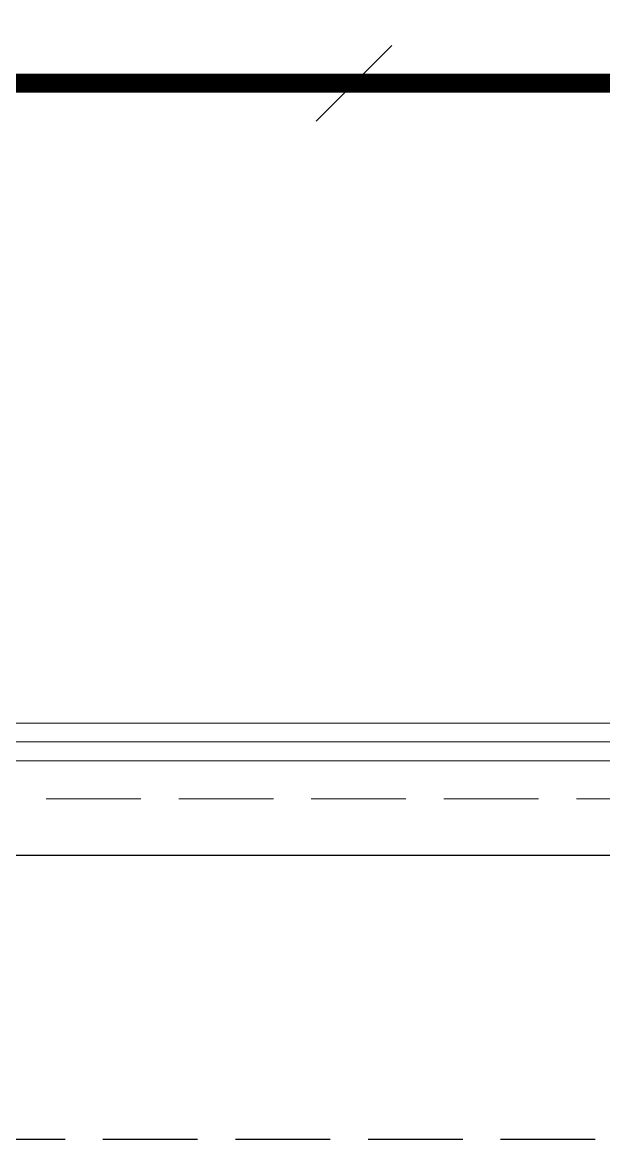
# Model space of a CAD drawing. Extents: x 3774419 to 4775970, y -926964 to 2266.
# Drawn here: x 3946507 to 3948042, y -776872 to -773922 of the extents above; entities that cross this region are included whole.
import ezdxf

# ---------------------------------------------------------------- set-up
doc = ezdxf.new("R2010")
doc.units = 0
doc.header["$LTSCALE"] = 1000
doc.header["$MEASUREMENT"] = 0
doc.linetypes.add('CENTER2', pattern=[1.125, 0.75, -0.125, 0.125, -0.125])
doc.linetypes.add('DASH', pattern=[0.35, 0.25, -0.1])
doc.layers.get('0').update_dxf_attribs({"linetype": 'CONTINUOUS'})
for name, color, linetype in [('!!电气', 1, 'CONTINUOUS'), ('SHTLN', 4, 'CONTINUOUS'), ('WIRE-接地', 2, 'CONTINUOUS'), ('卫生间', 6, 'CONTINUOUS'), ('看线', 185, 'CONTINUOUS')]:
    doc.layers.add(name, color=color, linetype=linetype)
doc.layers.add('平面-栏杆', color=56, linetype='CONTINUOUS', lineweight=15)
doc.layers.add('平面-看线', color=252, linetype='CONTINUOUS', lineweight=15)

# ---------------------------------------------------------------- blocks, each defined once
blk = doc.blocks.new('A$C148B7D8E')
at = {"layer": '卫生间', "color": 252, "linetype": 'DASH'}
blk.add_lwpolyline([(16100, 14000), (16100, 15400), (7700, 15400), (7700, 10800), (7300, 10800), (7300, 10000), (900, 10000), (900, 9000), (-900, 9000), (-900, -900), (1750, -900), (1750, -2100), (23450, -2100), (23450, -900), (25100, -900)], dxfattribs=at)
blk = doc.blocks.new('A$C66B635E3')
at = {"layer": '平面-栏杆', "color": 252}
for points in [[(41650, 50), (46300, 50)], [(41650, 0), (46300, 0)]]:
    blk.add_lwpolyline(points, dxfattribs=at)
at = {"layer": '平面-看线', "color": 252}
blk.add_lwpolyline([(41650, 100), (46300, 100)], dxfattribs=at)
at = {"layer": '平面-看线', "color": 252, "linetype": 'DASH'}
blk.add_lwpolyline([(41650, -100), (46300, -100)], dxfattribs=at)
at = {"layer": '看线', "color": 252, "ltscale": 0.5}
blk.add_lwpolyline([(46250, -250), (41650, -250)], dxfattribs=at)
at = {"color": 252, "xscale": -1}
blk.add_blockref('A$C148B7D8E', (50100, 1100), dxfattribs=at)
blk = doc.blocks.new('$TelecSys$00000008')
blk.add_line((0.4, 0.4), (-0.4, -0.4))

msp = doc.modelspace()

# ---------------------------------------------------------------- linework, layer by layer
at = {"layer": 'WIRE-接地', "color": 2, "linetype": 'CENTER2', "const_width": 50}
msp.add_lwpolyline([(3944627.8, -764971.3), (3944627.8, -765769.6), (3944627.8, -766771.9), (3952824.8, -766771.9), (3952824.8, -774674.6), (3950120.7, -774674.6), (3950120.7, -774083.4), (3943519.5, -774083.4), (3943519.5, -775281), (3942776.5, -775281), (3942776.5, -775877.6), (3937872.2, -775877.6)], dxfattribs=at)

# ---------------------------------------------------------------- block references
at = {"layer": '!!电气'}
msp.add_blockref('A$C66B635E3', (3902820, -775872.5), dxfattribs=at)
at = {"layer": 'SHTLN', "color": 2, "xscale": 250, "yscale": 250, "zscale": 250, "rotation": 180}
msp.add_blockref('$TelecSys$00000008', (3947382.6, -774083.4), dxfattribs=at)

doc.saveas('drawing.dxf')
